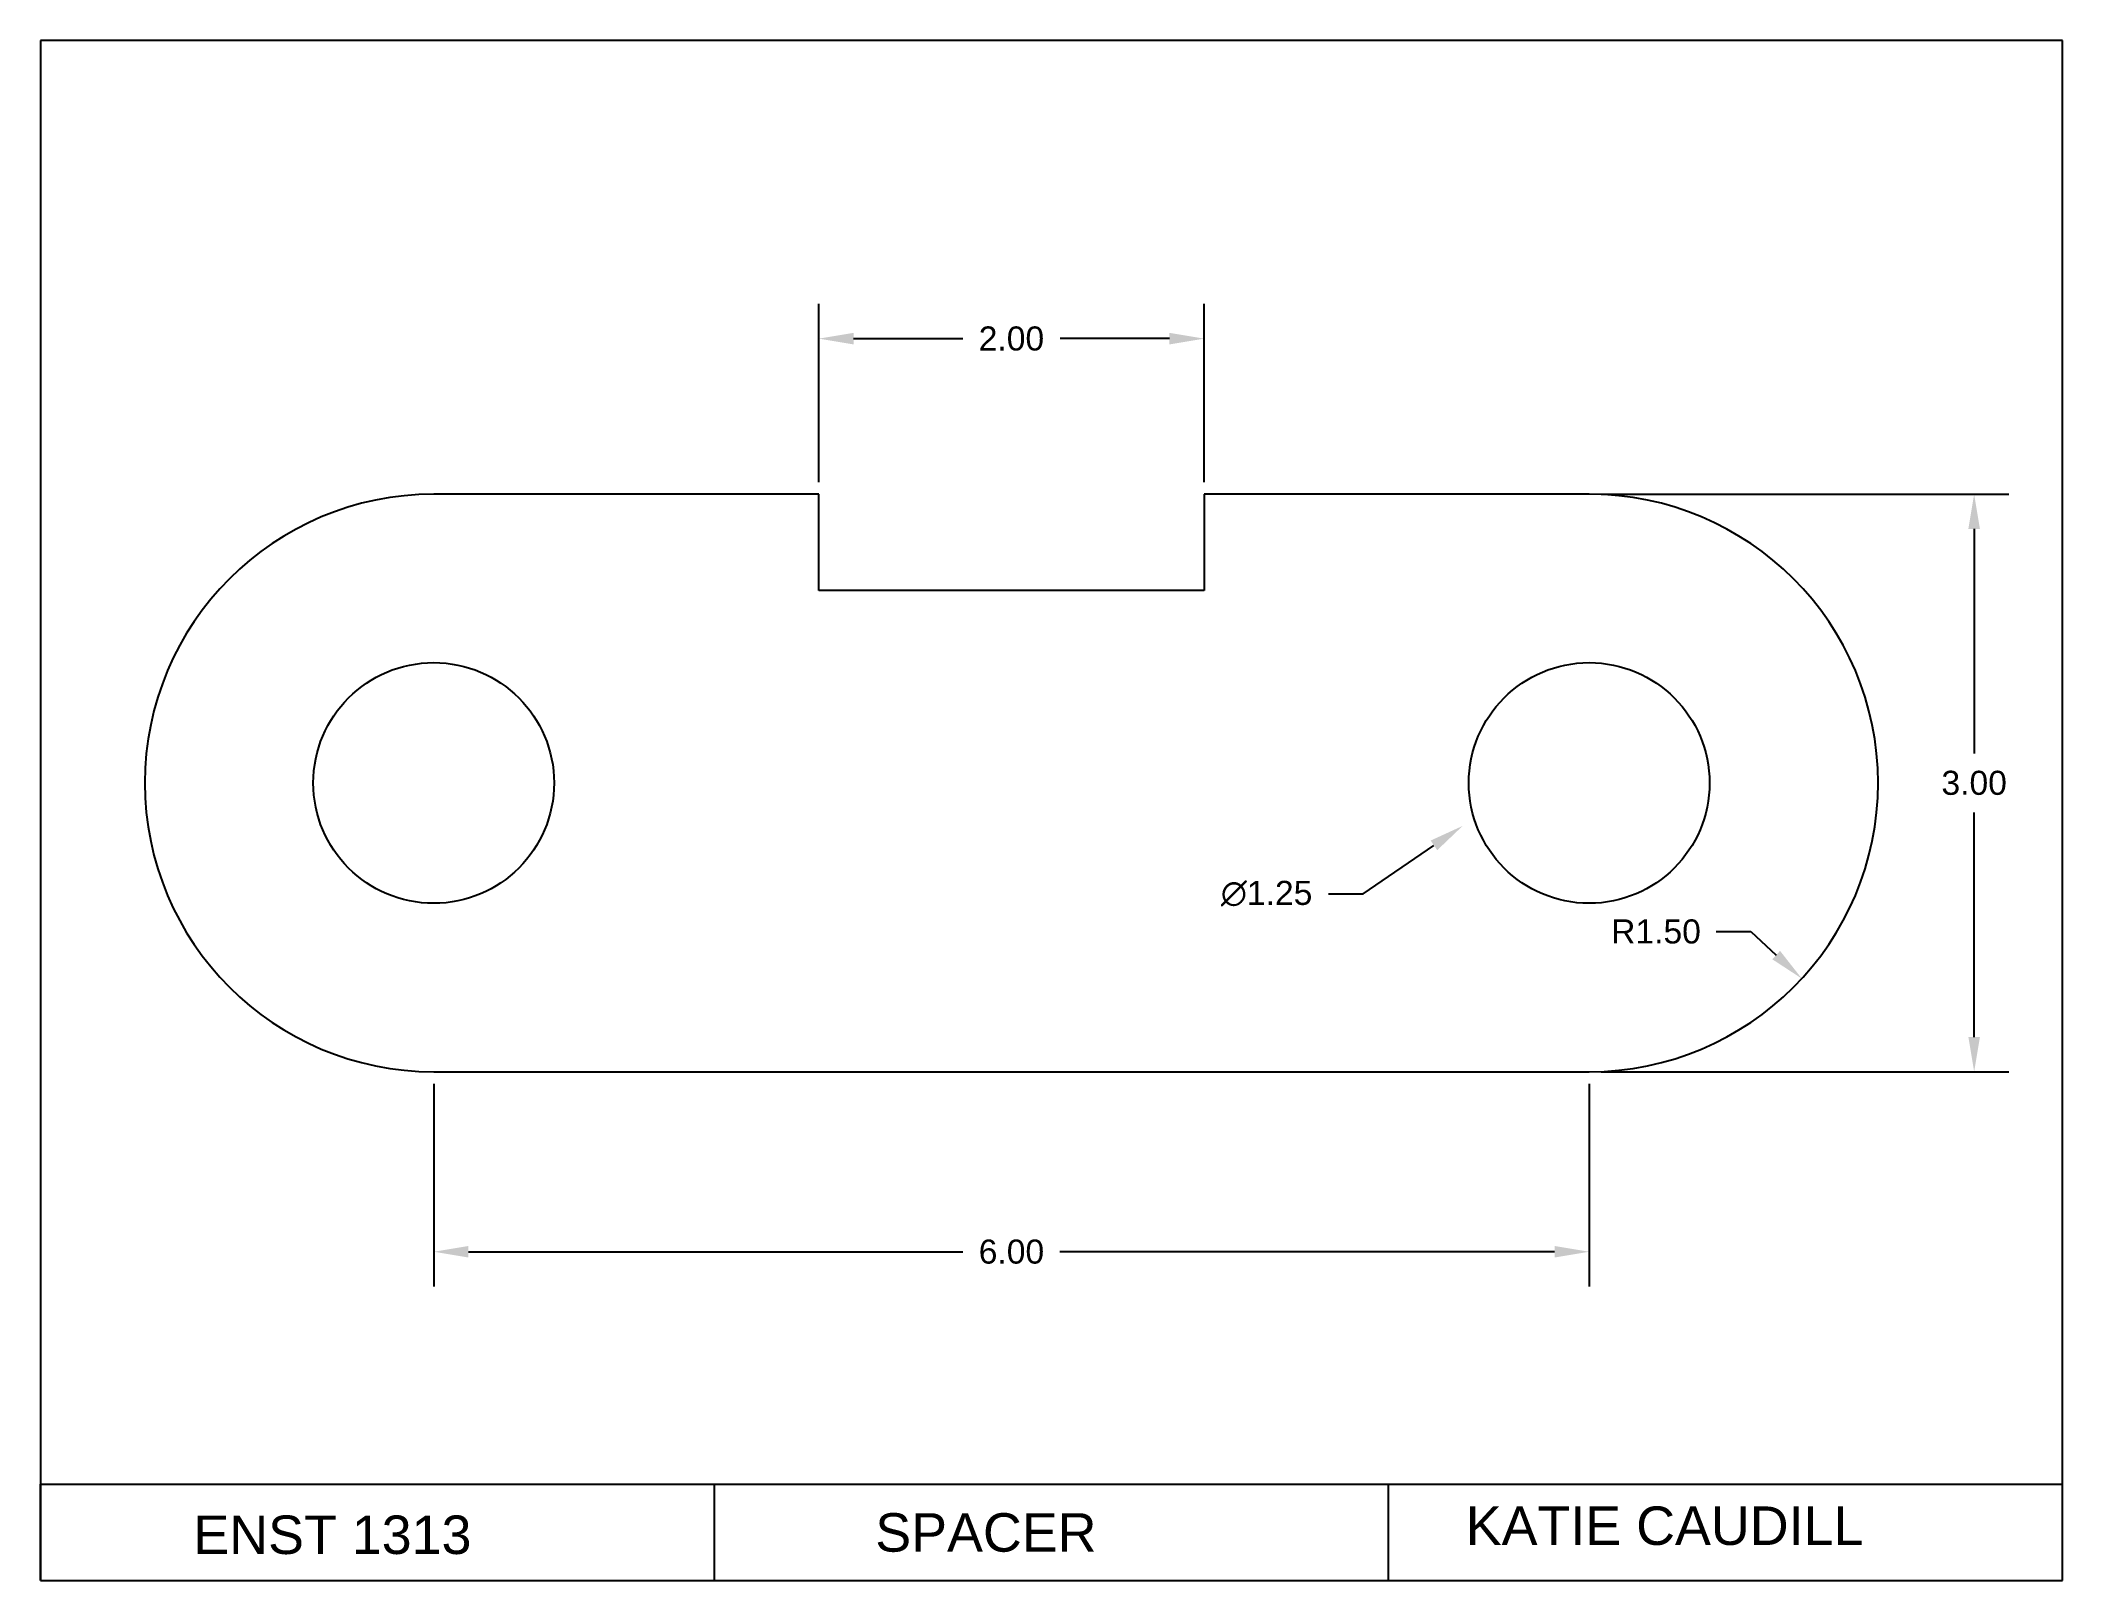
# Model space of a CAD drawing. Header units: inches. Extents: x 0.5 to 11, y 0.5 to 8.5.
import ezdxf

# ---------------------------------------------------------------- set-up
doc = ezdxf.new("R2010")
doc.units = ezdxf.units.IN
doc.header["$MEASUREMENT"] = 0
doc.styles.get("Standard").update_dxf_attribs({"font": 'arial.ttf'})
doc.dimstyles.get("Standard").update_dxf_attribs({"dimtxt": 0.125, "dimasz": 0.18, "dimexe": 0.18, "dimexo": 0.0625, "dimgap": 0.09, "dimtad": 0, "dimtih": 1, "dimtoh": 1, "dimzin": 0, "dimdsep": 46, "dimtxsty": 'Standard', "dimcen": 0.09, "dimadec": 0, "dimazin": 0, "dimtfac": 1, "dimtofl": 0, "dimtmove": 0, "dimatfit": 3, "dimfxl": 1, "dimtolj": 1, "dimtzin": 0, "dimarcsym": 0})

# ---------------------------------------------------------------- blocks, each defined once
blk = doc.blocks.new('*D1')
at = {"color": 0, "lineweight": -2, "transparency": 16777216}
for p, q in [((2.542, 3.08), (2.542, 2.028)), ((8.542, 3.08), (8.542, 2.028)), ((2.722, 2.208), (5.289, 2.208)), ((8.362, 2.208), (5.794, 2.208))]:
    blk.add_line(p, q, dxfattribs=at)
at = {"color": 0, "transparency": 16777216}
for points in [[(2.722, 2.238), (2.722, 2.178), (2.542, 2.208)], [(8.362, 2.238), (8.362, 2.178), (8.542, 2.208)]]:
    blk.add_solid(points, dxfattribs=at)
at = {"layer": 'Defpoints', "color": 0, "transparency": 16777216}
for p in [(2.542, 3.143), (8.542, 3.143), (8.542, 2.208)]:
    blk.add_point(p, dxfattribs=at)
at = {"color": 0, "transparency": 16777216, "insert": (5.542, 2.208), "char_height": 0.125, "attachment_point": 5}
blk.add_mtext('\\A1;6.00', dxfattribs=at)
blk = doc.blocks.new('*D2')
at = {"color": 0, "lineweight": -2, "transparency": 16777216}
for p, q in [((8.604, 6.143), (10.721, 6.143)), ((10.541, 5.963), (10.541, 4.796)), ((10.541, 3.323), (10.541, 4.489)), ((8.604, 3.143), (10.721, 3.143))]:
    blk.add_line(p, q, dxfattribs=at)
at = {"color": 0, "transparency": 16777216}
for points in [[(10.511, 5.963), (10.571, 5.963), (10.541, 6.143)], [(10.511, 3.323), (10.571, 3.323), (10.541, 3.143)]]:
    blk.add_solid(points, dxfattribs=at)
at = {"layer": 'Defpoints', "color": 0, "transparency": 16777216}
for p in [(8.542, 6.143), (10.541, 6.143), (8.542, 3.143)]:
    blk.add_point(p, dxfattribs=at)
at = {"color": 0, "transparency": 16777216, "insert": (10.541, 4.643), "char_height": 0.125, "attachment_point": 5}
blk.add_mtext('\\A1;3.00', dxfattribs=at)
blk = doc.blocks.new('*D4')
at = {"color": 0, "lineweight": -2, "transparency": 16777216}
for p, q in [((4.542, 6.205), (4.542, 7.131)), ((6.542, 6.205), (6.542, 7.131)), ((4.722, 6.951), (5.289, 6.951)), ((6.362, 6.951), (5.795, 6.951))]:
    blk.add_line(p, q, dxfattribs=at)
at = {"color": 0, "transparency": 16777216}
for points in [[(4.722, 6.981), (4.722, 6.921), (4.542, 6.951)], [(6.362, 6.981), (6.362, 6.921), (6.542, 6.951)]]:
    blk.add_solid(points, dxfattribs=at)
at = {"layer": 'Defpoints', "color": 0, "transparency": 16777216}
for p in [(6.542, 6.951), (4.542, 6.143), (6.542, 6.143)]:
    blk.add_point(p, dxfattribs=at)
at = {"color": 0, "transparency": 16777216, "insert": (5.542, 6.951), "char_height": 0.125, "attachment_point": 5}
blk.add_mtext('\\A1;2.00', dxfattribs=at)
blk = doc.blocks.new('*D5')
at = {"color": 0, "lineweight": -2, "transparency": 16777216}
for p, q in [((9.201, 3.871), (9.381, 3.871)), ((9.381, 3.871), (9.513, 3.749))]:
    blk.add_line(p, q, dxfattribs=at)
at = {"color": 0, "transparency": 16777216}
blk.add_solid([(9.533, 3.771), (9.493, 3.727), (9.646, 3.627)], dxfattribs=at)
at = {"layer": 'Defpoints', "color": 0, "transparency": 16777216}
for p in [(8.542, 4.643), (9.646, 3.627)]:
    blk.add_point(p, dxfattribs=at)
at = {"color": 0, "transparency": 16777216, "insert": (8.889, 3.871), "char_height": 0.125, "attachment_point": 5}
blk.add_mtext('\\A1;R1.50', dxfattribs=at)
blk = doc.blocks.new('*D6')
at = {"color": 0, "lineweight": -2, "transparency": 16777216}
for p, q in [((7.368, 4.068), (7.736, 4.319)), ((7.188, 4.068), (7.368, 4.068))]:
    blk.add_line(p, q, dxfattribs=at)
at = {"color": 0, "transparency": 16777216}
blk.add_solid([(7.719, 4.344), (7.753, 4.294), (7.885, 4.42)], dxfattribs=at)
at = {"layer": 'Defpoints', "color": 0, "transparency": 16777216}
for p in [(7.885, 4.42), (6.852, 3.716)]:
    blk.add_point(p, dxfattribs=at)
at = {"color": 0, "transparency": 16777216, "insert": (6.867, 4.068), "char_height": 0.125, "attachment_point": 5}
blk.add_mtext('\\A1;∅1.25', dxfattribs=at)

msp = doc.modelspace()

# ---------------------------------------------------------------- linework, layer by layer
for p, q in [((11, 8.5), (0.5, 8.5)), ((0.5, 8.5), (0.5, 0.5)), ((11, 0.5), (11, 8.5)), ((4.542, 6.143), (2.542, 6.143)), ((4.542, 5.643), (4.542, 6.143)), ((8.542, 6.143), (6.542, 6.143)), ((6.542, 6.143), (6.542, 5.643)), ((6.542, 5.643), (4.542, 5.643)), ((2.542, 3.143), (8.542, 3.143)), ((0.5, 1), (11, 1)), ((0.5, 0.5), (0.5, 1)), ((4, 0.5), (4, 1)), ((7.5, 0.5), (7.5, 1)), ((0.5, 0.5), (11, 0.5))]:
    msp.add_line(p, q)
for centre in [(2.542, 4.643), (8.542, 4.643)]:
    msp.add_circle(centre, 0.625)
for centre, start, end in [((2.542, 4.643), 90, 270), ((8.542, 4.643), 270, 90)]:
    msp.add_arc(centre, 1.5, start, end)

# ---------------------------------------------------------------- texts
at = {"char_height": 0.2, "attachment_point": 1}
for s, insert in [('ENST 1313', (1.294, 0.838)), ('SPACER', (4.835, 0.85)), ('KATIE CAUDILL', (7.901, 0.885))]:
    msp.add_mtext_dynamic_manual_height_columns(s, width=2.70557, gutter_width=1, heights=[0], dxfattribs=dict(at, insert=insert))

# ---------------------------------------------------------------- dimensions: what is measured, and where the dimension line sits
for base, p1, p2, picture, middle in [((6.542, 6.951), (4.542, 6.143), (6.542, 6.143), '*D4', (5.542, 6.951)), ((8.542, 2.208), (2.542, 3.143), (8.542, 3.143), '*D1', (5.542, 2.208))]:
    dim = msp.add_linear_dim(base=base, p1=p1, p2=p2, dimstyle='Standard')
    dim.commit()
    dim.dimension.update_dxf_attribs({"geometry": picture, "text_midpoint": middle})
dim = msp.add_linear_dim(base=(10.541, 6.143), p1=(8.542, 3.143), p2=(8.542, 6.143), angle=90, dimstyle='Standard')
dim.commit()
dim.dimension.update_dxf_attribs({"geometry": '*D2', "text_midpoint": (10.541, 4.643), "dimtype": 161})
dim = msp.add_radius_dim(center=(8.542, 4.643), mpoint=(9.646, 3.627), dimstyle='Standard')
dim.commit()
dim.dimension.update_dxf_attribs({"geometry": '*D5', "text_midpoint": (8.889, 3.871), "dimtype": 164})
dim = msp.add_diameter_dim_2p(p1=(6.852, 3.716), p2=(7.885, 4.42), dimstyle='Standard')
dim.commit()
dim.dimension.update_dxf_attribs({"geometry": '*D6', "text_midpoint": (6.867, 4.068), "dimtype": 163})

doc.saveas('drawing.dxf')
